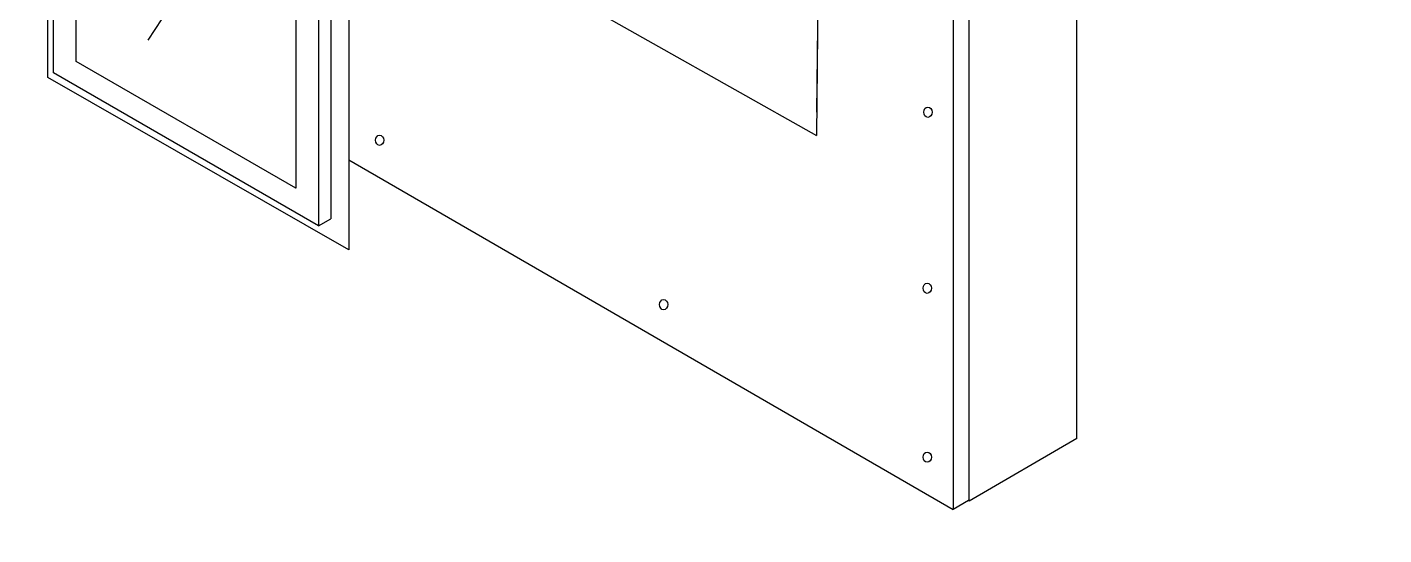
# Model space of a CAD drawing. Extents: x -1337 to 5791, y -3809 to 1769.
# Drawn here: x -217.5 to 205.5, y -3066.7 to -2908.2 of the extents above; entities that cross this region are included whole.
import ezdxf

# ---------------------------------------------------------------- set-up
doc = ezdxf.new("R2010")
doc.units = 0
doc.header["$MEASUREMENT"] = 0
for name, color, linetype, lineweight in [('.ATI-DETAIL', 7, 'Continuous', 0), ('G-ANNO-TTLB', 7, 'Continuous', 0), ('TYVEK', 7, 'Continuous', 0), ('WALL SCRATCH', 7, 'Continuous', 0)]:
    doc.layers.add(name, color=color, linetype=linetype, lineweight=lineweight)

msp = doc.modelspace()

# ---------------------------------------------------------------- hatches: boundary and pattern name
at = {"layer": 'G-ANNO-TTLB', "true_color": 0xff00ff, "transparency": 33554687}
h = msp.add_hatch(color=6, dxfattribs=at)
edge = h.paths.add_edge_path()
edge.add_spline(control_points=[(1773.02, -3692.6), (1773.02, -3692.6), (-1156.5, -3692.6), (-1156.5, -3692.6), (-1156.5, -3692.6), (-1156.5, -1235.6), (-1156.5, -1235.6), (-1156.5, -1235.6), (1773.02, -1235.6), (1773.02, -1235.6), (1773.02, -1235.6), (1773.02, -3692.6), (1773.02, -3692.6)], knot_values=[0, 0, 0, 0, 1, 1, 1, 2, 2, 2, 3, 3, 3, 4, 4, 4, 4], degree=3, periodic=0)
edge = h.paths.add_edge_path()
edge.add_spline(control_points=[(-1147.5, -1244.6), (-1147.5, -1244.6), (-1147.5, -3683.6), (-1147.5, -3683.6), (-1147.5, -3683.6), (1764.02, -3683.6), (1764.02, -3683.6), (1764.02, -3683.6), (1764.02, -1244.6), (1764.02, -1244.6), (1764.02, -1244.6), (-1147.5, -1244.6), (-1147.5, -1244.6)], knot_values=[0, 0, 0, 0, 1, 1, 1, 2, 2, 2, 3, 3, 3, 4, 4, 4, 4], degree=3, periodic=0)
edge.add_line((-1147.5, -1244.6), (-1147.5, -1244.6))

# ---------------------------------------------------------------- linework, layer by layer
at = {"layer": '.ATI-DETAIL'}
msp.add_lwpolyline([(-202.21, -2918.89), (-202.21, -2762.75), (-133.76, -2802.35), (-133.76, -2958.49)], close=True, dxfattribs=at)
at = {"layer": 'G-ANNO-TTLB'}
for points in [[(1773.02, -3692.6), (1773.02, -3692.6), (-1156.5, -3692.6), (-1156.5, -3692.6), (-1156.5, -3692.6), (-1156.5, -1235.6), (-1156.5, -1235.6), (-1156.5, -1235.6), (1773.02, -1235.6), (1773.02, -1235.6), (1773.02, -1235.6), (1773.02, -3692.6), (1773.02, -3692.6)], [(-1147.5, -1244.6), (-1147.5, -1244.6), (-1147.5, -3683.6), (-1147.5, -3683.6), (-1147.5, -3683.6), (1764.02, -3683.6), (1764.02, -3683.6), (1764.02, -3683.6), (1764.02, -1244.6), (1764.02, -1244.6), (1764.02, -1244.6), (-1147.5, -1244.6), (-1147.5, -1244.6)]]:
    msp.add_open_spline(points, degree=3, knots=[0, 0, 0, 0, 1, 1, 1, 2, 2, 2, 3, 3, 3, 4, 4, 4, 4], dxfattribs=at)
at = {"layer": 'TYVEK', "color": 3, "lineweight": 25, "true_color": 0x00ff00}
for p, q in [((-211.03, -2923.9), (-211.03, -2739.59)), ((-209.27, -2922.43), (-209.27, -2751.04)), ((-117.23, -2793.36), (-117.23, -2977.68)), ((-126.69, -2798.81), (-126.69, -2970.2)), ((-122.84, -2796.61), (-122.84, -2968)), ((-126.69, -2970.2), (-209.27, -2922.43)), ((-117.23, -2977.68), (-211.03, -2923.9)), ((-126.69, -2970.2), (-122.84, -2968))]:
    msp.add_line(p, q, dxfattribs=at)
at = {"layer": 'TYVEK', "color": 252, "lineweight": 25, "true_color": 0x848484}
msp.add_line((-146.08, -2860.34), (-179.82, -2912.29), dxfattribs=at)
at = {"layer": 'TYVEK', "color": 3, "lineweight": 25, "true_color": 0x00ff00}
msp.add_lwpolyline([(-202.21, -2918.89), (-202.21, -2762.75), (-133.76, -2802.35), (-133.76, -2958.49), (-202.21, -2918.89)], dxfattribs=at)
at = {"layer": 'WALL SCRATCH', "color": 33, "lineweight": 25, "true_color": 0xcc9966}
for q in [(109.79, -2612.25), (76.17, -3056.18)]:
    msp.add_line((109.79, -3036.61), q, dxfattribs=at)
at = {"layer": 'WALL SCRATCH', "color": 2, "lineweight": 25, "true_color": 0xffff00}
for p, q in [((76.17, -3056.18), (76.17, -2631.81)), ((71.22, -2891.55), (71.22, -3058.71)), ((-117.23, -2949.61), (71.22, -3058.71)), ((76.03, -3055.92), (71.22, -3058.71))]:
    msp.add_line(p, q, dxfattribs=at)
at = {"layer": 'WALL SCRATCH', "color": 18, "lineweight": 25, "true_color": 0x000000}
for p, q in [((-116.91, -2859.79), (28.61, -2942.06)), ((29.37, -2864.58), (28.61, -2942.06)), ((29.38, -2864.4), (28.62, -2934.76))]:
    msp.add_line(p, q, dxfattribs=at)
msp.add_lwpolyline([(28.62, -2934.76)], dxfattribs=at)
at = {"layer": 'WALL SCRATCH', "color": 252, "lineweight": 25, "true_color": 0x848484}
msp.add_lwpolyline([(63.94, -2953.91)], dxfattribs=at)
for centre in [(63.32, -2934.76), (-107.61, -2943.51), (63.11, -2989.7), (-19.07, -2994.81), (63.11, -3042.42)]:
    msp.add_ellipse(centre, major_axis=(0, 1.59), ratio=0.812499, dxfattribs=at)

doc.saveas('drawing.dxf')
